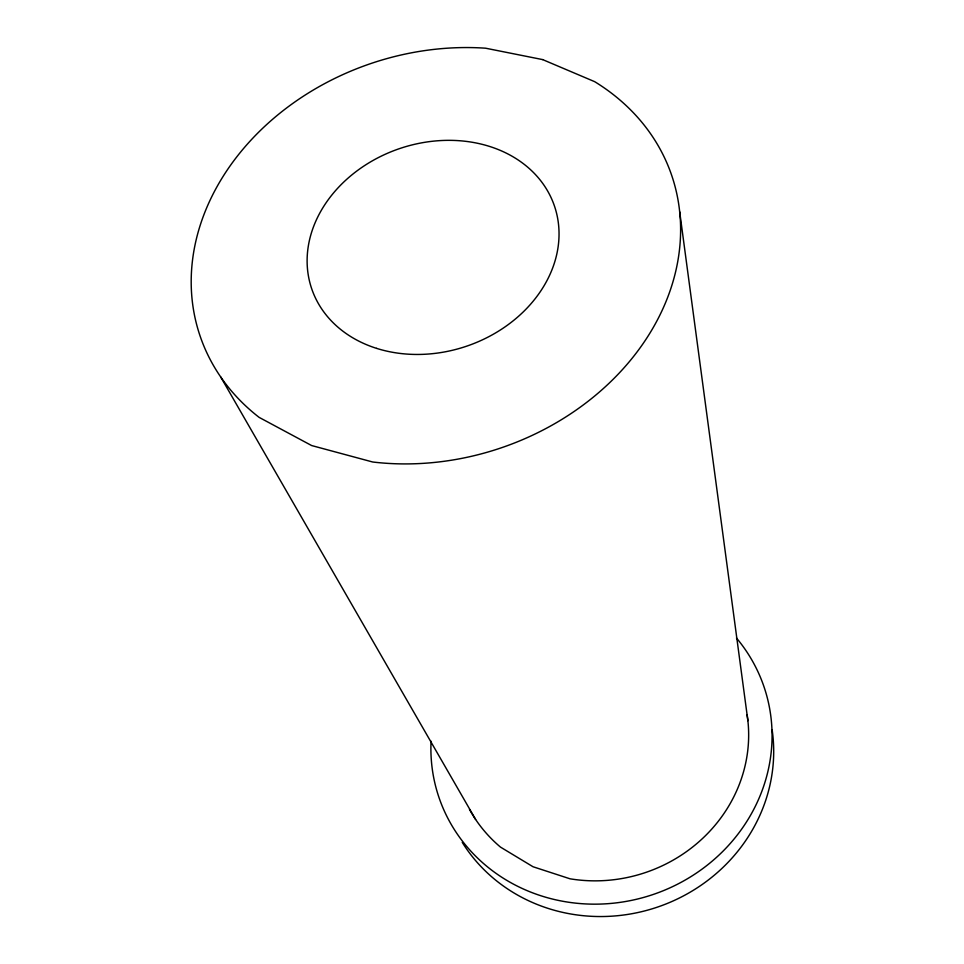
<?xml version="1.0" encoding="UTF-8"?>
<svg xmlns="http://www.w3.org/2000/svg" width="964" height="964" viewBox="0 0 964 964"><rect width="100%" height="100%" fill="white"/><g stroke="black" fill="none" stroke-linecap="round" stroke-linejoin="round"><path stroke-width="1.45" d="M220.684 376.936L475.613 819.448M679.68 211.767L747.883 720.698M772.152 729.929A168.025 158.12 -18.8 0 1 660.979 905.871A168.025 158.12 -18.8 0 1 462.238 842.355M736.46 638.023A171.676 160.892 -18.8 0 1 652.941 894.556A171.676 160.892 -18.8 0 1 431.065 741.232M747.124 714.902A148.649 139.286 -18.8 0 1 570.001 878.794L533.044 866.756L500.497 847.115A148.649 139.286 -18.8 0 1 469.48 809.411M542.66 59.599L485.579 48.2A249.11 202.91 -18.8 0 0 221.828 178.448A249.11 202.91 -18.8 0 0 259.147 417.388L311.637 445.549L372.67 461.997A249.11 202.91 -18.8 0 0 652.544 328.736A249.11 202.91 -18.8 0 0 594.668 81.663L542.66 59.599M376.623 348.378A128.236 104.329 -18.8 0 0 558.819 227.685A128.236 104.329 -18.8 0 0 363.765 166.121A128.236 104.329 -18.8 0 0 376.623 348.378"/></g></svg>
